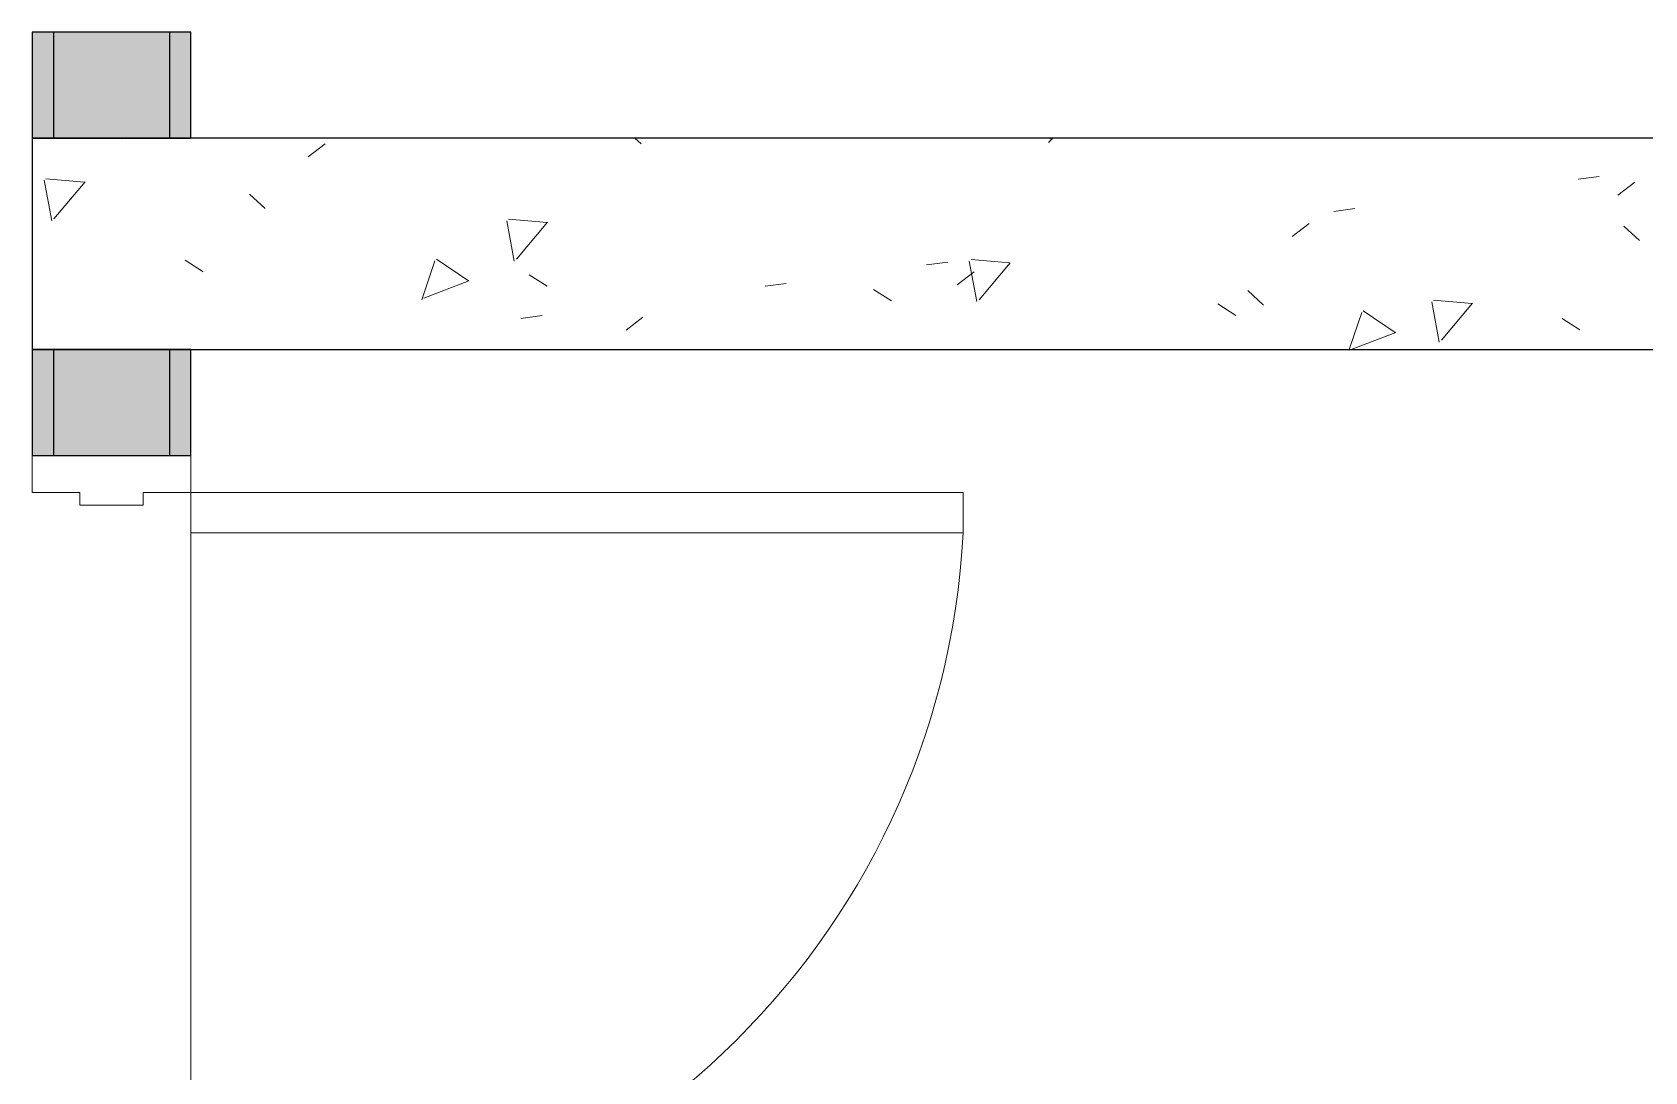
# Model space of a CAD drawing. Header units: millimetres. Extents: x 138979 to 257434, y 2210 to 57479.
# Drawn here: x 252904 to 254428, y 24160 to 25142 of the extents above; entities that cross this region are included whole.
import ezdxf

# ---------------------------------------------------------------- set-up
doc = ezdxf.new("R2010")
doc.units = ezdxf.units.MM
for name, color, linetype, lineweight in [('DOOR', 8, 'Continuous', 9), ('DOOR-CUT', 6, 'Continuous', 9), ('FLOOR', 6, 'Continuous', 9), ('WALL-FILL-4', 254, 'Continuous', 9), ('WALL-RETCUT-1', 1, 'Continuous', 25)]:
    doc.layers.add(name, color=color, linetype=linetype, lineweight=lineweight)

# ---------------------------------------------------------------- blocks, each defined once
blk = doc.blocks.new('AM DSW-Single Leaf Waterprrofing Timber Door - DSW _800 X 2400_-2435164-L36-L44_ L47-L59 _HIGH STACK_ WIP')
at = {"layer": 'DOOR'}
blk.add_arc((365.1967161626133, -75.8025649526939), 730.1971572152141, 179.9370257835457, 267.0014811403088, dxfattribs=at)
at = {"layer": 'DOOR-CUT'}
for p, q in [((-400.0000000000081, 75), (-365.0000000000085, 75)), ((-400.0000000000081, -75.00000000000003), (-400.0000000000081, 74.99999999999999)), ((-365.0000000000085, 75), (-365.0000000000085, 30.00000000000007)), ((364.9999999999923, 75), (399.9999999999919, 75)), ((364.9999999999923, 30.00000000000007), (364.9999999999923, 75)), ((399.9999999999919, 75), (399.999999999992, -75.00000000000001)), ((-365.0000000000085, 30.00000000000007), (-353.0000000000085, 30.00000000000007)), ((-353.0000000000085, 30.00000000000007), (-353.0000000000085, -29.99999999999974)), ((352.9999999999924, 30.00000000000007), (364.9999999999923, 30.00000000000007)), ((352.9999999999923, -29.99999999999974), (352.9999999999924, 30.00000000000007)), ((-353.0000000000085, -29.99999999999974), (-365.0000000000085, -29.99999999999974)), ((-365.0000000000085, -29.99999999999974), (-365.0000000000085, -75.00000000000003)), ((364.9999999999923, -29.99999999999974), (352.9999999999923, -29.99999999999974)), ((364.9999999999923, -75.00000000000003), (364.9999999999923, -29.99999999999974)), ((-365.0000000000085, -75.00000000000003), (-400.0000000000081, -75.00000000000003)), ((326.9999999999928, -805.0000000000016), (326.9999999999928, -75)), ((326.9999999999928, -75), (364.9999999999928, -75)), ((364.9999999999928, -75), (364.9999999999928, -805.0000000000016)), ((399.999999999992, -75.00000000000003), (364.9999999999923, -75.00000000000003)), ((364.9999999999928, -805.0000000000016), (326.9999999999928, -805.0000000000016))]:
    blk.add_line(p, q, dxfattribs=at)
blk = doc.blocks.new('Type E2')
h = blk.add_hatch(color=9)
h.dxf.hatch_style = 1
h.paths.add_polyline_path([(210545.3349863875, 15019.05254639871), (210645.3353008859, 15019.05254639639), (210645.3353008859, 15169.05254639639), (210545.3349863875, 15169.05254639871)])
h = blk.add_hatch(color=9)
h.dxf.hatch_style = 1
h.paths.add_polyline_path([(210845.3346719498, 15019.05254640337), (210945.3349864481, 15019.05254640104), (210945.3349864481, 15169.05254640104), (210845.3346719498, 15169.05254640337)])
at = {"layer": 'WALL-FILL-4'}
h = blk.add_hatch(dxfattribs=at)
h.set_pattern_fill('FP_118', color=256, scale=0.9999999999999998, angle=-399.9999999999894, style=0, pattern_type=2)
h.set_pattern_definition([(140.0000000000106, (210845.3344086234, 14919.05455156416), (38.25359748097591, 437.2423356398182), [45.71999999999999, -502.9199999999999]), (85.00000000001054, (210845.3344086234, 14919.05455156416), (-458.5367433592044, -84.58275246487906), [36.57599999999999, -402.3359999999999]), (190.4510000000106, (210848.5227646132, 14955.49181643315), (-420.2802474508454, 352.6619677193107), [38.8559999999999, -427.4159999999991]), (136.1840000000106, (210723.4149424185, 14919.0549722407), (100.9032807707382, 650.5898997999442), [68.57999999999996, -754.3799999999997]), (186.6360000000105, (210731.8230311268, 14973.27034463827), (-593.8263051682326, 569.7659014887122), [58.28399999999998, -641.1239999999999]), (81.18400000001063, (210723.4149424185, 14919.0549722407), (-593.8202659361501, 569.7724680655601), [54.86399999999985, -603.5039999999976]), (111.0000000000104, (210753.895019308, 14980.0146001745), (245.4366409230012, 363.875051478435), [45.71999999999993, -502.9199999999993]), (56.00000000001062, (210753.895019308, 14980.0146001745), (-442.0518042913678, 148.3252822270909), [36.57599999999992, -402.3359999999993]), (161.4510000000106, (210774.3484734914, 15010.3376098685), (-196.6114722966061, 512.2010140895474), [38.85599999999986, -427.4159999999988]), (127.5000000000106, (210845.3344086234, 14919.05455156416), (-202.9317907215856, 7.412779136772792), [20.11699999999995, -377.3419999999992, 20.11699999999995, -792.1749999999997]), (127.5000000000106, (210845.3344086234, 14919.05455156416), (-202.9317907215856, 7.412779136772792), [-417.5759999999999, -388.3149999999999, 20.11699999999995, -383.7429999999993]), (97.50000000001027, (210845.3344086234, 14919.05455156416), (-240.4330518590655, 160.3671524774819), [20.11699999999997, -212.7499999999998, 20.11699999999997, -522.1219999999988]), (97.50000000001027, (210845.3344086234, 14919.05455156416), (-240.4330518590655, 160.3671524774819), [-252.9839999999997, -368.1979999999995, 20.11699999999997, -133.8069999999997]), (57.5000000000106, (210845.3348075853, 14783.11432331335), (13.74909929522597, 325.4178302330252), [20.1169999999999, -132.2829999999992, 20.1169999999999, -1086.306999999994]), (57.5000000000106, (210845.3348075853, 14783.11432331335), (13.74909929522597, 325.4178302330252), [-172.5169999999992, -455.3709999999984, 20.1169999999999, -610.8189999999969]), (47.50000000001059, (210845.3353632924, 14722.15394742321), (-61.02439917698339, 355.5100278052479), [20.11699999999998, -178.0029999999998, 20.11699999999998, -743.7119999999994]), (47.50000000001059, (210845.3353632924, 14722.15394742321), (-61.02439917698339, 355.5100278052479), [-218.2369999999998, -295.6559999999997, 20.11699999999998, -427.9389999999997])])
h.paths.add_polyline_path([(210645.3346720741, 12344.0384785533), (210845.3346720122, 12344.03847853094), (210845.3349863852, 15169.0525464071), (210645.3349863852, 15169.0525464071)])
at = {"layer": 'FLOOR'}
blk.add_line((210545.3349864499, 15019.05254640244), (209745.3349864546, 15019.05254640244), dxfattribs=at)
at = {"layer": 'WALL-RETCUT-1'}
for points in [[(210645.3353009511, 15019.05254640756), (210645.3353009511, 15169.05254640756), (210545.3349864499, 15169.05254640244), (210545.3349864499, 15019.05254638288)], [(210845.334986388, 15169.05254640244), (210645.334986388, 15169.05254640244), (210645.3346720741, 12344.0384785533), (210845.3346720122, 12344.03847853094)], [(210945.3349865133, 15019.05254641222), (210945.3349865133, 15169.05254641222), (210845.3346720122, 15169.0525464071), (210845.3346720122, 15019.05254638754)], [(210645.3353009511, 15039.05254640986), (210645.3353009511, 15149.05254640526), (210545.3349864499, 15149.05254639039), (210545.3349864499, 15039.05254639493)], [(210945.3349865133, 15039.05254641452), (210945.3349865133, 15149.05254640992), (210845.3346720122, 15149.05254639505), (210845.3346720122, 15039.05254639959)]]:
    blk.add_lwpolyline(points, close=True, dxfattribs=at)
at = {"layer": 'DOOR'}
blk.add_blockref('AM DSW-Single Leaf Waterprrofing Timber Door - DSW _800 X 2400_-2435164-L36-L44_ L47-L59 _HIGH STACK_ WIP', (210145.3349865113, 15094.0525464071), dxfattribs=at)

msp = doc.modelspace()

# ---------------------------------------------------------------- block references
at = {"color": 51, "true_color": 0xf8f6b0, "transparency": 33554559, "rotation": 90}
msp.add_blockref('Type E2', (268072.9739083257, -185803.1210471018), dxfattribs=at)

doc.saveas('drawing.dxf')
